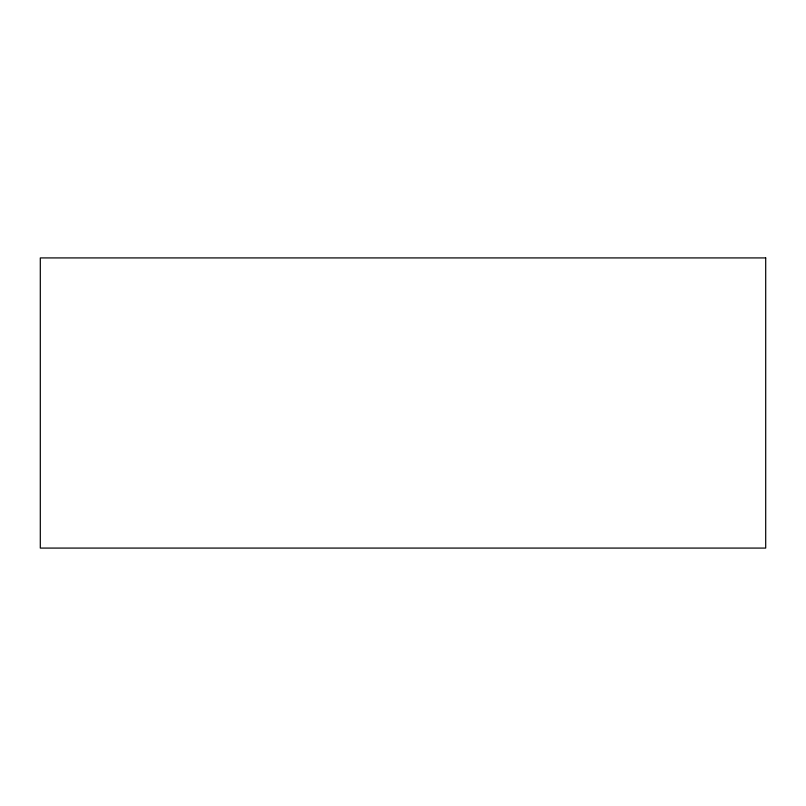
<?xml version="1.0" encoding="UTF-8"?>
<svg xmlns="http://www.w3.org/2000/svg" width="806" height="806" viewBox="0 0 806 806"><rect width="100%" height="100%" fill="white"/><g stroke="black" fill="none" stroke-linecap="round" stroke-linejoin="round"><path stroke-width="1.21" d="M765.7 257.92L40.3 257.92L40.3 548.08L765.7 548.08L765.7 257.92"/></g></svg>
